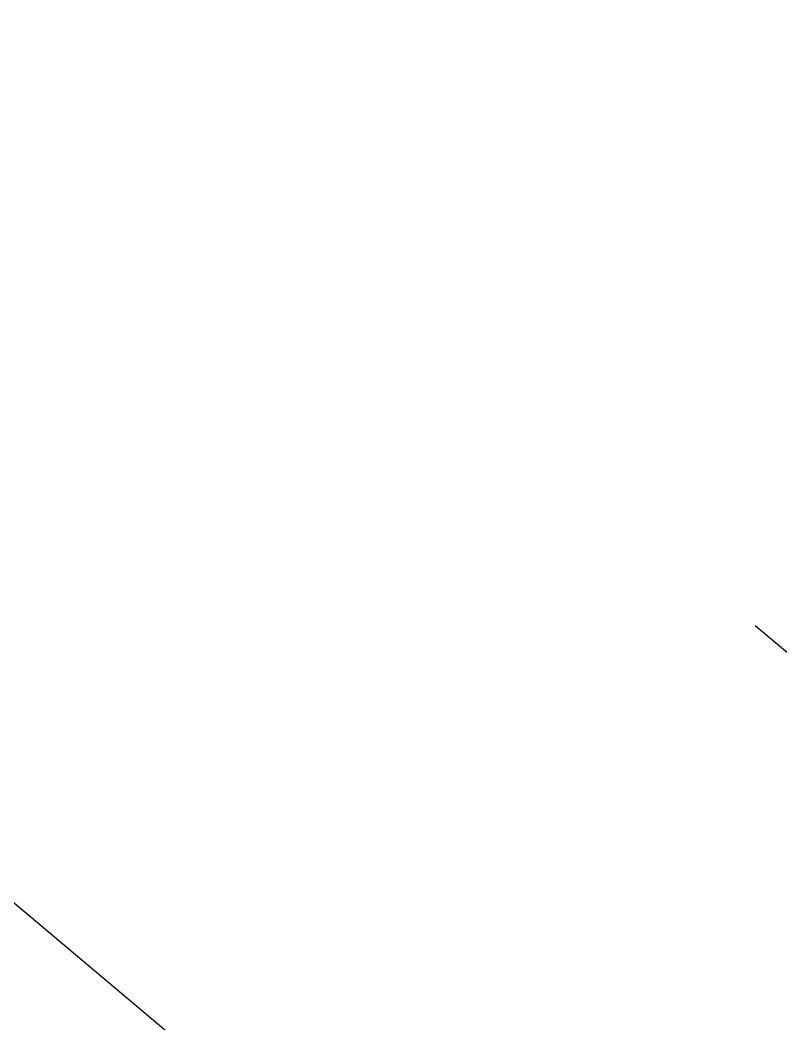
# Model space of a CAD drawing. Extents: x 383425 to 391668, y 6055101 to 6059545.
# Drawn here: x 388191.71 to 388192.815, y 6057763.821 to 6057765.277 of the extents above; entities that cross this region are included whole.
import ezdxf

# ---------------------------------------------------------------- set-up
doc = ezdxf.new("R2010")
doc.units = 0
doc.header["$LTSCALE"] = 5
doc.linetypes.add('foc-TOPO', pattern=[1, 0.2, -0.8])
doc.layers.add('P-PROPOSED', color=10, linetype='Continuous')
doc.layers.add('T-LOW-AREA', color=48, linetype='foc-TOPO')

msp = doc.modelspace()

# ---------------------------------------------------------------- linework, layer by layer
at = {"layer": 'P-PROPOSED'}
msp.add_lwpolyline([(388105.1353, 6057836.7319), (388289.3974, 6057681.9105), (388353.3054, 6057625.2219), (388540.4082, 6057434.8299), (388590.3267, 6057393.8585), (388624.602, 6057371.3694), (388822.503, 6057206.1109), (388834.6981, 6057207.3309), (388846.5059, 6057194.7218), (388849.9008, 6057182.5516), (389164.6273, 6056922.3595), (389402.7567, 6056726.7818), (389544.3466, 6056611.8012), (389882.3237, 6056331.9117)], dxfattribs=at)
at = {"layer": 'T-LOW-AREA', "flags": 128}
msp.add_lwpolyline([(388835.888, 6057209.87), (388835.079, 6057210.499), (388834.334, 6057210.459), (388831.154, 6057208.495), (388827.506, 6057207.616), (388824.677, 6057207.333), (388822.263, 6057207.99), (388819.841, 6057209.068), (388816.756, 6057212.212), (388701.412, 6057309.498), (388625.207, 6057372.166), (388618.629, 6057376.772), (388610.431, 6057382.152), (388597.086, 6057390.66), (388590.931, 6057394.658), (388539.194, 6057439.887), (388498.446, 6057478.956), (388403.049, 6057576.03), (388354.31, 6057625.667), (388310.102, 6057664.881), (388206.622, 6057752.766), (388134.014, 6057813.773), (388131.088, 6057816.14), (388129.068, 6057818.247), (388127.833, 6057820.52), (388127.224, 6057821.757), (388126.529, 6057822.546)], dxfattribs=at)

doc.saveas('drawing.dxf')
